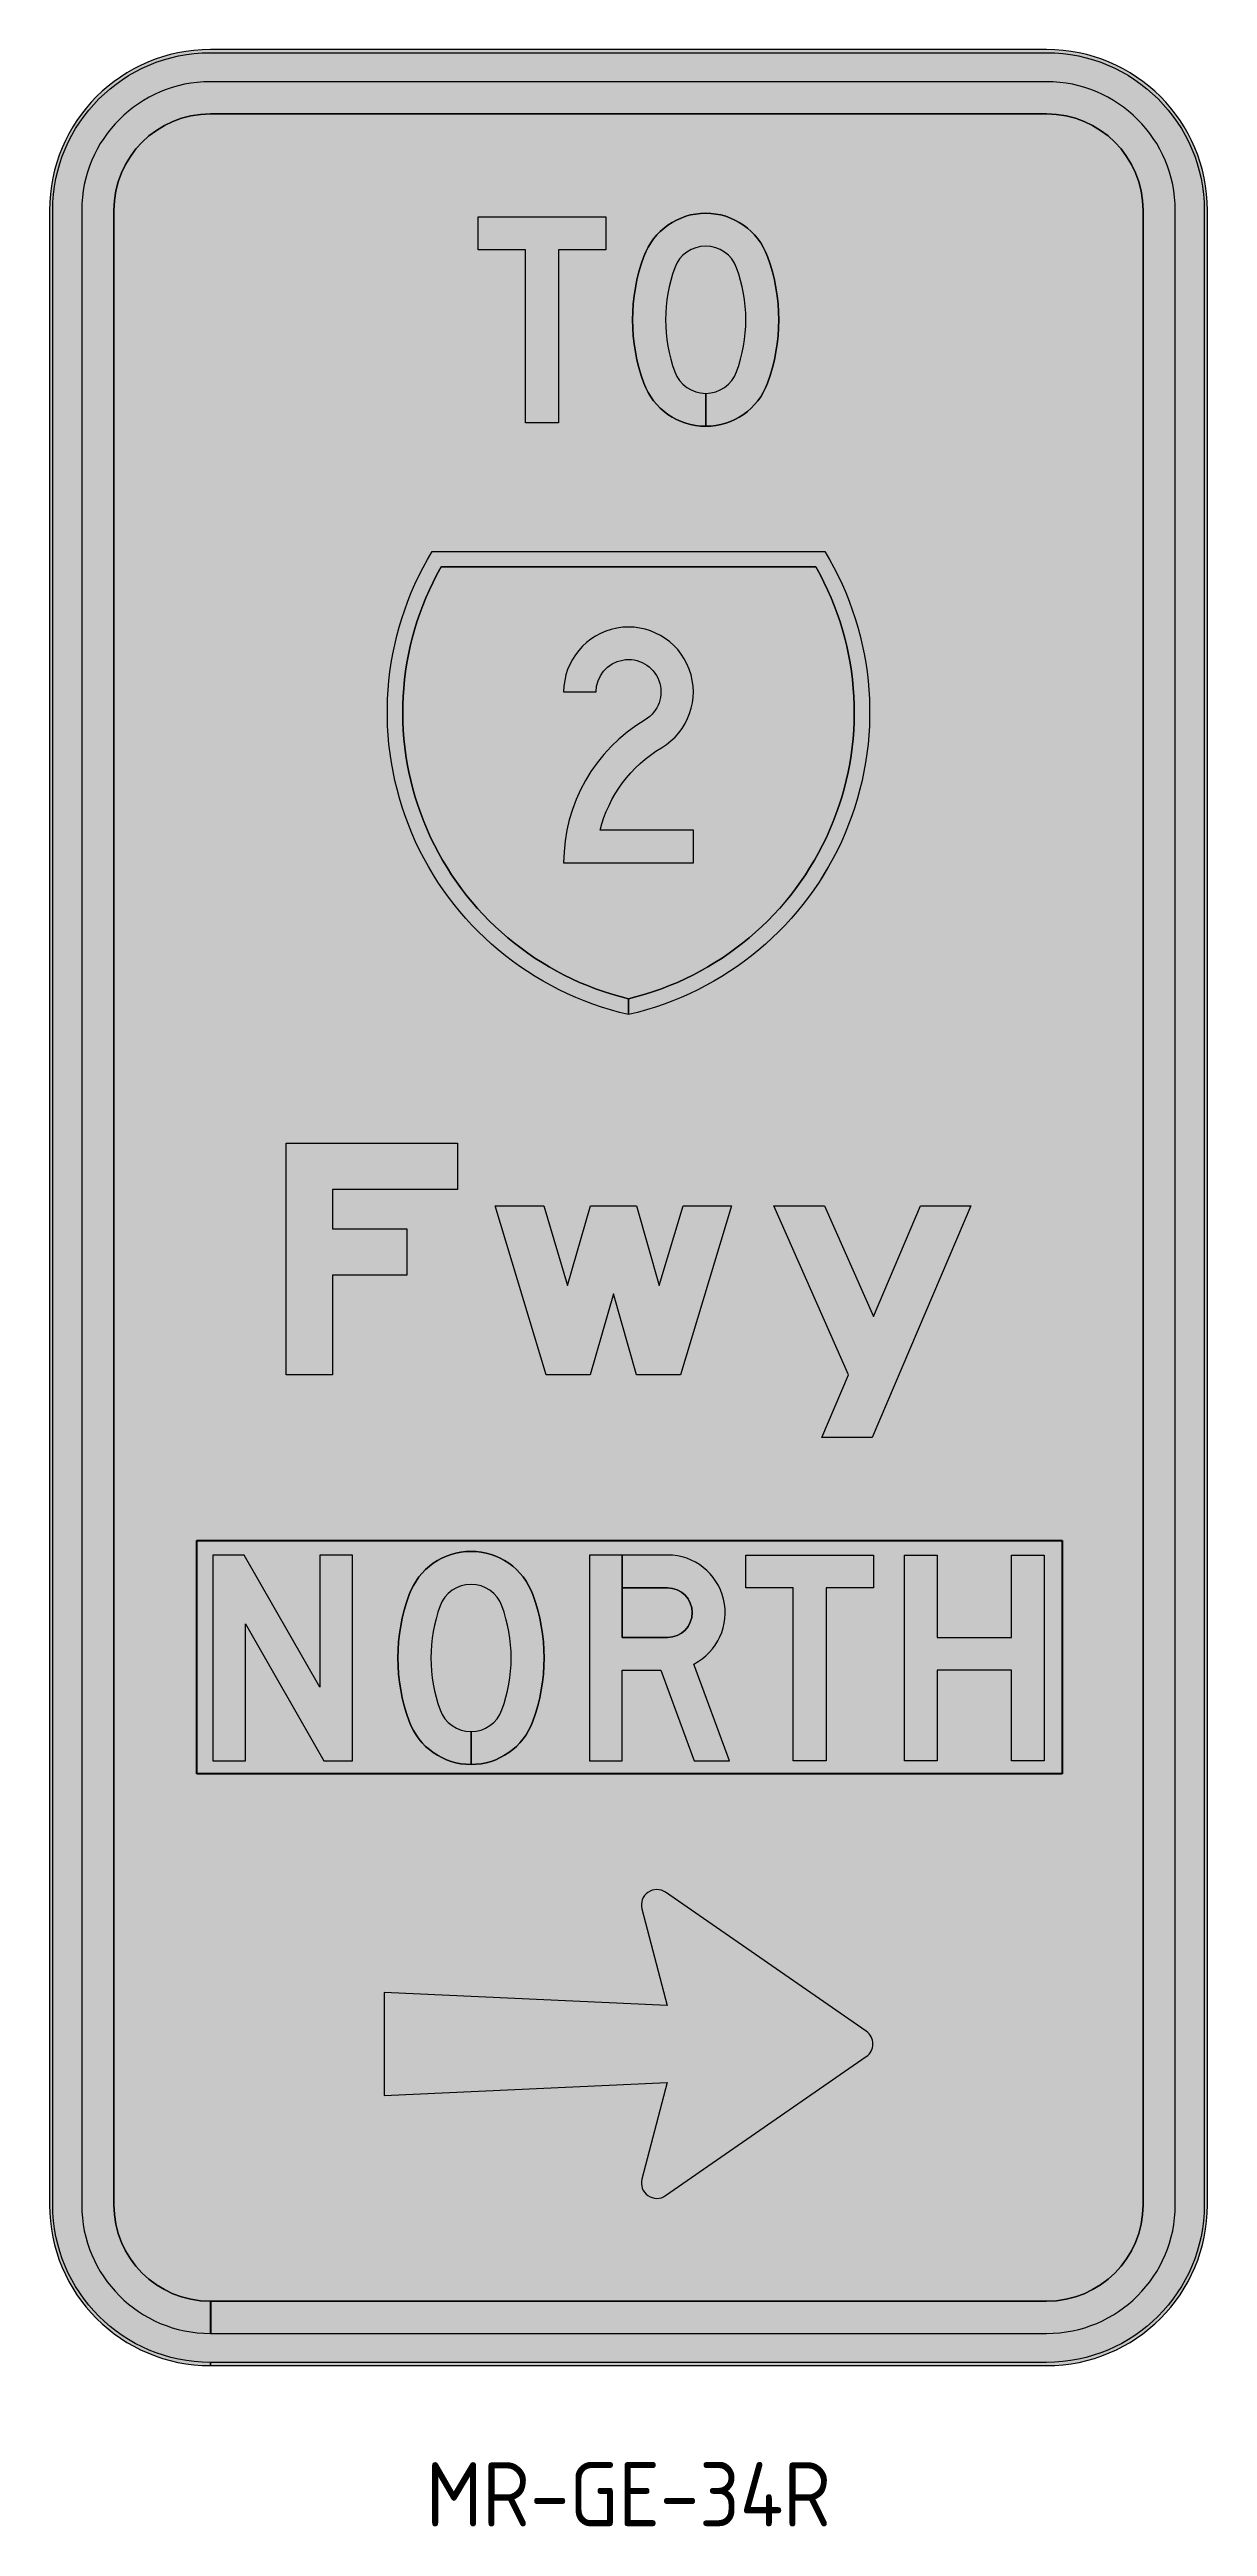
# Model space of a CAD drawing. Header units: millimetres. Extents: x 30918 to 31074, y 8489 to 8585.
# Drawn here: x 31029.3 to 31074.3, y 8488.6 to 8584.8 of the extents above; entities that cross this region are included whole.
import ezdxf
from ezdxf.enums import TextEntityAlignment as Align

# ---------------------------------------------------------------- set-up
doc = ezdxf.new("R2010")
doc.units = ezdxf.units.MM
doc.linetypes.add('CENTERX2', pattern=[101.60000000000001, 63.5, -12.7, 12.7, -12.7])
doc.linetypes.add('DASHED', pattern=[19.049999999999997, 12.7, -6.35])
for name, color, linetype in [('CNSTRN TWO', 30, 'DASHED'), ('T25', 1, 'Continuous'), ('White Colour Layer', 255, 'DASHED')]:
    doc.layers.add(name, color=color, linetype=linetype)
for name, color, linetype, lineweight in [('GSBWFILL', 7, 'Continuous', 0), ('GSCOLORFILL', 7, 'Continuous', 0), ('GSOUTLINE', 7, 'Continuous', 0)]:
    doc.layers.add(name, color=color, linetype=linetype, lineweight=lineweight)
doc.styles.add('ISO', font='isocp2.shx')
doc.styles.add('TSText', font='isocp2.shx')

# ---------------------------------------------------------------- blocks, each defined once
blk = doc.blocks.new('*U159')
at = {"layer": 'GSBWFILL', "linetype": 'Continuous'}
blk.add_hatch(color=256, dxfattribs=at).paths.add_polyline_path([(124, 200), (124, 168), (78, 168), (78, 0), (46, 0), (46, 168), (0, 168), (0, 200)])
at = {"layer": 'GSCOLORFILL', "linetype": 'Continuous'}
blk.add_hatch(color=0, dxfattribs=at).paths.add_polyline_path([(124, 200), (124, 168), (78, 168), (78, 0), (46, 0), (46, 168), (0, 168), (0, 200)])
at = {"layer": 'GSBWFILL'}
blk.add_lwpolyline([(124, 200), (124, 168), (78, 168), (78, 0), (46, 0), (46, 168), (0, 168), (0, 200)], close=True, dxfattribs=at)
at = {"layer": 'GSCOLORFILL', "color": 0}
blk.add_lwpolyline([(124, 200), (124, 168), (78, 168), (78, 0), (46, 0), (46, 168), (0, 168), (0, 200)], close=True, dxfattribs=at)
at = {"layer": 'GSOUTLINE'}
blk.add_lwpolyline([(124, 200), (124, 168), (78, 168), (78, 0), (46, 0), (46, 168), (0, 168), (0, 200)], close=True, dxfattribs=at)
blk = doc.blocks.new('*U160')
at = {"layer": 'GSBWFILL', "linetype": 'Continuous'}
blk.add_hatch(color=256, dxfattribs=at).paths.add_polyline_path([(10.8974677644866, 161.4928538138885, 0.177215189873418), (10.89746776448655, 38.50714618611153, 0.3148253933391206), (71, -3.499999999999993), (71, 28.5, -0.3148253933391204), (40.9487338822433, 49.50357309305578, -0.1772151898734181), (40.94873388224336, 150.4964269069443, -0.6989247311827949), (101.0512661177567, 150.4964269069442, -0.177215189873418), (101.0512661177567, 49.50357309305575, -0.3147395270879065), (71.00999999999999, 28.50000156250005), (71.00999999999999, -3.499999218749977, 0.3147824596861237), (131.1025322355135, 38.5071461861116, 0.1772151898734178), (131.1025322355134, 161.4928538138885, 0.6989247311827947)])
at = {"layer": 'GSCOLORFILL', "linetype": 'Continuous'}
blk.add_hatch(color=0, dxfattribs=at).paths.add_polyline_path([(101.0512661177568, 49.50357309305572, -0.3147395270879071), (71.00999999999999, 28.50000156250002), (71.00999999999999, -3.499999218750006, 0.3147824596861237), (131.1025322355135, 38.50714618611157, 0.1772151898734178), (131.1025322355134, 161.4928538138884, 0.6989247311827952), (10.89746776448658, 161.4928538138884, 0.177215189873418), (10.89746776448658, 38.5071461861115, 0.3148253933391205), (71, -3.500000000000007), (71, 28.49999999999998, -0.3148253933391204), (40.9487338822433, 49.50357309305575, -0.1772151898734182), (40.94873388224337, 150.4964269069443, -0.6989247311827943), (101.0512661177567, 150.4964269069442, -0.177215189873418)])
at = {"layer": 'GSBWFILL'}
blk.add_lwpolyline([(71, -3.499999999999986, -0.3148253933391205), (10.89746776448658, 38.50714618611153, -0.1772151898734181), (10.89746776448658, 161.4928538138885, -0.6989247311827952), (131.1025322355134, 161.4928538138885, -0.1772151898734181), (131.1025322355134, 38.50714618611148, -0.3147824596861233), (71.00999999999999, -3.499999218749981), (71.00999999999999, 28.50000156250004, 0.3147395270879066), (101.0512661177567, 49.50357309305574, 0.1772151898734181), (101.0512661177567, 150.4964269069443, 0.6989247311827952), (40.94873388224335, 150.4964269069442, 0.1772151898734181), (40.94873388224329, 49.50357309305576, 0.3148253933391204), (71, 28.5)], format="xyb", close=True, dxfattribs=at)
at = {"layer": 'GSCOLORFILL', "color": 0}
blk.add_lwpolyline([(71, -3.500000000000014, -0.3148253933391205), (10.89746776448658, 38.50714618611151, -0.1772151898734181), (10.89746776448658, 161.4928538138885, -0.6989247311827952), (131.1025322355134, 161.4928538138885, -0.1772151898734181), (131.1025322355134, 38.50714618611145, -0.3147824596861233), (71.00999999999999, -3.499999218750009), (71.00999999999999, 28.50000156250001, 0.3147395270879066), (101.0512661177567, 49.50357309305571, 0.1772151898734181), (101.0512661177567, 150.4964269069442, 0.6989247311827952), (40.94873388224335, 150.4964269069442, 0.1772151898734181), (40.94873388224329, 49.50357309305573, 0.3148253933391204), (71, 28.49999999999998)], format="xyb", close=True, dxfattribs=at)
at = {"layer": 'GSOUTLINE'}
for points in [[(131.1025322355134, 38.50714618611148, 0.1772151898734181), (131.1025322355134, 161.4928538138885, 0.6989247311827952), (10.89746776448659, 161.4928538138885, 0.1772151898734181), (10.89746776448658, 38.50714618611153, 0.6989247311827952)], [(40.94873388224332, 150.4964269069442, 0.1772151898734181), (40.9487338822433, 49.50357309305576, 0.6989247311827952), (101.0512661177567, 49.50357309305574, 0.1772151898734181), (101.0512661177567, 150.4964269069443, 0.6989247311827952)]]:
    blk.add_lwpolyline(points, format="xyb", close=True, dxfattribs=at)
blk = doc.blocks.new('*U158')
at = {"layer": 'GSCOLORFILL', "color": 7, "xscale": 0.8, "yscale": 0.8, "zscale": 0.8}
for name, p in [('*U159', (0, 0)), ('*U160', (120, 0))]:
    blk.add_blockref(name, p, dxfattribs=at)
blk = doc.blocks.new('*U157')
at = {"layer": 'GSCOLORFILL'}
blk.add_blockref('*U158', (-116.8, 0), dxfattribs=at)
blk = doc.blocks.new('*U168')
at = {"layer": 'GSBWFILL', "linetype": 'Continuous'}
blk.add_hatch(color=256, dxfattribs=at).paths.add_polyline_path([(7.105427357601002e-15, 147.5), (28, 147.5, -1.720287708574407), (70.28571428606928, 123.4185057079758, 0.2647852299283486), (0, 0), (112, 2.842170943040401e-14), (112, 28), (31.44511408668848, 28, -0.2002433019730203), (84.57142857142856, 99.33701141553036, 1.720287708589)])
at = {"layer": 'GSCOLORFILL', "linetype": 'Continuous'}
blk.add_hatch(color=0, dxfattribs=at).paths.add_polyline_path([(70.28571428606934, 123.4185057079758, 0.2647852299283487), (0, 0), (112, -2.842170943040401e-14), (112, 28), (31.44511408668848, 28, -0.2002433019730203), (84.57142857142856, 99.33701141553036, 1.720287708589), (0, 147.5), (28, 147.5, -1.720287708574403)])
at = {"layer": 'GSBWFILL'}
blk.add_lwpolyline([(112, 28), (31.44511408668848, 28, -0.2002433019730203), (84.57142857142856, 99.33701141553036, 1.720287708589), (0, 147.5), (28, 147.5, -1.720287708588999), (70.28571428571428, 123.4185057077652, 0.2647852299275791), (0, 0), (112, 0)], format="xyb", close=True, dxfattribs=at)
at = {"layer": 'GSCOLORFILL', "color": 0}
blk.add_lwpolyline([(112, 28), (31.44511408668848, 28, -0.2002433019730203), (84.57142857142856, 99.33701141553036, 1.720287708589), (0, 147.5), (28, 147.5, -1.720287708588999), (70.28571428571428, 123.4185057077652, 0.2647852299275791), (0, 0), (112, 0)], format="xyb", close=True, dxfattribs=at)
at = {"layer": 'GSOUTLINE'}
blk.add_lwpolyline([(112, 28), (31.44511408668845, 28, -0.2002433019730203), (84.57142857142854, 99.33701141553036, 1.720287708589), (7.105427357601002e-15, 147.5), (28.00000000000001, 147.5, -1.720287708588999), (70.28571428571428, 123.4185057077652, 0.2647852299275791), (0, 0), (112, 0)], format="xyb", close=True, dxfattribs=at)
blk = doc.blocks.new('*U167')
at = {"layer": 'GSCOLORFILL', "color": 7, "xscale": 0.9, "yscale": 0.9, "zscale": 0.9}
blk.add_blockref('*U168', (0, 0), dxfattribs=at)
blk = doc.blocks.new('*U166')
at = {"layer": 'GSCOLORFILL'}
blk.add_blockref('*U167', (-50.40000000000146, 0), dxfattribs=at)
blk = doc.blocks.new('*U163')
at = {"layer": 'GSBWFILL'}
h = blk.add_hatch(color=7, dxfattribs=at)
h.dxf.hatch_style = 1
edge = h.paths.add_edge_path()
edge.add_arc((53.53555633247561, 234.9786037242284), 228.9999999999991, 150.4262659037103, 256.4802975185573)
edge.add_line((0, 12.32428823007066), (-4.865796654485166e-11, 1.108446667785756e-11))
edge.add_arc((53.53555633245995, 234.9786037241987), 241.0000000000001, 148.7508228461417, 257.1652881315012, ccw=False)
edge.add_line((-152.5000000000487, 360.000000000011), (152.4999999999513, 360.000000000011))
edge.add_arc((-53.53555633255738, 234.9786037241987), 241.0000000000001, -77.16284977939631, 31.249177153858284, ccw=False)
edge.add_line((0.009999999951105565, 0.002278540059734269), (0.009999999999990905, 12.32669289244305))
edge.add_arc((-53.53555633255434, 234.9786037242047), 228.9999999999945, 283.5222758018489, 389.5737340962971)
edge.add_line((145.6306154533809, 348.000000000011), (-145.6306154534782, 348.0000000000111))
at = {"layer": 'GSCOLORFILL', "true_color": 0x003f87}
h = blk.add_hatch(color=156, dxfattribs=at)
h.dxf.hatch_style = 1
edge = h.paths.add_edge_path()
edge.add_line((-152.5000000000487, 360.000000000011), (152.4999999999513, 360.000000000011))
edge.add_arc((-53.53555633255723, 234.9786037241987), 241.0000000000001, -77.16528813150109, 31.249177153858284, ccw=False)
edge.add_arc((53.53555633245992, 234.9786037241987), 241, 148.7508228461417, 257.1652881315012, ccw=False)
at = {"layer": 'GSCOLORFILL', "true_color": 0xf5f5f5}
h = blk.add_hatch(color=7, dxfattribs=at)
h.dxf.hatch_style = 1
edge = h.paths.add_edge_path()
edge.add_arc((53.53555633247561, 234.9786037242284), 228.9999999999991, 150.4262659037103, 256.4802975185573)
edge.add_line((0, 12.32428823007066), (-4.865796654485166e-11, 1.108446667785756e-11))
edge.add_arc((53.53555633245995, 234.9786037241987), 241.0000000000001, 148.7508228461417, 257.1652881315012, ccw=False)
edge.add_line((-152.5000000000487, 360.000000000011), (152.4999999999513, 360.000000000011))
edge.add_arc((-53.53555633255738, 234.9786037241987), 241.0000000000001, -77.16284977939631, 31.249177153858284, ccw=False)
edge.add_line((0.009999999951105565, 0.002278540059734269), (0.01000000000021828, 12.32669289244305))
edge.add_arc((-53.53555633255422, 234.9786037242046), 228.9999999999945, 283.522275801849, 389.5737340962971)
edge.add_line((145.6306154533809, 348.000000000011), (-145.6306154534782, 348.0000000000111))
at = {"layer": 'GSBWFILL', "color": 7}
blk.add_lwpolyline([(-145.6306154534782, 348.0000000000111, 0.4988760054850562), (0, 12.32428823007066), (-4.865796654485166e-11, 1.108446667785756e-11, -0.5118055007378638), (-152.5000000000487, 360.000000000011), (152.4999999999513, 360.000000000011, -0.5117920745780214), (0.009999999951105565, 0.002278540059734269), (0.009999999999990905, 12.32669289244305, 0.498861982884364), (145.6306154533809, 348.000000000011)], format="xyb", close=True, dxfattribs=at)
at = {"layer": 'GSCOLORFILL', "color": 156, "true_color": 0x003f87}
blk.add_lwpolyline([(-152.5000000000487, 360.000000000011), (152.4999999999513, 360.000000000011, -0.5118055007378639), (-4.865796654485166e-11, 1.105604496842716e-11, -0.5118055007378639)], format="xyb", close=True, dxfattribs=at)
at = {"layer": 'GSCOLORFILL', "color": 7, "true_color": 0xf5f5f5}
blk.add_lwpolyline([(-145.6306154534782, 348.0000000000111, 0.4988760054850562), (0, 12.32428823007066), (-4.865796654485166e-11, 1.108446667785756e-11, -0.5118055007378638), (-152.5000000000487, 360.000000000011), (152.4999999999513, 360.000000000011, -0.5117920745780214), (0.009999999951105565, 0.002278540059734269), (0.01000000000021828, 12.32669289244305, 0.498861982884364), (145.6306154533809, 348.000000000011)], format="xyb", close=True, dxfattribs=at)
at = {"layer": 'GSOUTLINE', "color": 7}
for points in [[(-152.5000000000486, 360.000000000011), (152.4999999999513, 360.000000000011, -0.5118055007378639), (-4.854427970713004e-11, 1.105604496842716e-11, -0.5118055007378639)], [(-145.6306154534782, 348.000000000011), (145.6306154533809, 348.000000000011, -0.4988760054850561), (-4.854427970713004e-11, 12.32428823004796, -0.498876005485056)]]:
    blk.add_lwpolyline(points, format="xyb", close=True, dxfattribs=at)
blk.add_blockref('*U166', (0, 118))
blk = doc.blocks.new('*U306')
at = {"layer": 'GSBWFILL', "transparency": 33554687}
blk.add_hatch(color=256, dxfattribs=at).paths.add_polyline_path([(-324.75, -875), (325, -875, 0.414213562373095), (425, -775), (425, 775, 0.414213562373095), (325, 875), (-325, 875, 0.414213562373095), (-425, 775), (-425, -775, 0.414213562373095), (-325, -875), (-325, -850, -0.414213562373095), (-400, -775), (-400, 775, -0.414213562373095), (-325, 850), (325, 850, -0.414213562373095), (400, 775), (400, -775, -0.414213562373095), (325, -850), (-324.75, -850)])
at = {"layer": 'GSCOLORFILL', "transparency": 33554687}
for color, points in [(126, [(-325, -900), (325, -900, 0.414213562373095), (450, -775), (450, 775, 0.414213562373095), (325, 900), (-325, 900, 0.414213562373095), (-450, 775), (-450, -775, 0.414213562373095)]), (126, [(-324.9749999999985, -900), (325, -900, 0.414213562373095), (450, -775), (450, 775, 0.414213562373095), (325, 900), (-325, 900, 0.414213562373095), (-450, 775), (-450, -775, 0.414213562373095), (-325, -900), (-325, -897.5, -0.414213562373095), (-447.5, -775), (-447.5, 775, -0.414213562373095), (-325, 897.5), (325, 897.5, -0.414213562373095), (447.5, 775), (447.5, -775, -0.414213562373095), (325, -897.5), (-324.9749999999985, -897.5)]), (7, [(-324.75, -875), (325, -875, 0.414213562373095), (425, -775), (425, 775, 0.414213562373095), (325, 875), (-325, 875, 0.414213562373095), (-425, 775), (-425, -775, 0.414213562373095), (-325, -875), (-325, -850, -0.414213562373095), (-400, -775), (-400, 775, -0.414213562373095), (-325, 850), (325, 850, -0.414213562373095), (400, 775), (400, -775, -0.414213562373095), (325, -850), (-324.75, -850)])]:
    blk.add_hatch(color=color, dxfattribs=at).paths.add_polyline_path(points)
at = {"layer": 'GSBWFILL', "linetype": 'Continuous', "transparency": 33554687}
for points in [[(-325, -900), (325, -900, 0.414213562373095), (450, -775), (450, 775, 0.414213562373095), (325, 900), (-325, 900, 0.414213562373095), (-450, 775), (-450, -775, 0.414213562373095), (-325, -900)], [(-324.75, -875), (325, -875, 0.414213562373095), (425, -775), (425, 775, 0.414213562373095), (325, 875), (-325, 875, 0.414213562373095), (-425, 775), (-425, -775, 0.414213562373095), (-325, -875), (-325, -850, -0.414213562373095), (-400, -775), (-400, 775, -0.414213562373095), (-325, 850), (325, 850, -0.414213562373095), (400, 775), (400, -775, -0.414213562373095), (325, -850), (-324.75, -850), (-324.75, -875)]]:
    blk.add_lwpolyline(points, format="xyb", close=True, dxfattribs=at).dxf.unprotected_set("ltscale", 0)
at = {"layer": 'GSCOLORFILL', "color": 126, "linetype": 'Continuous', "transparency": 33554687}
for points in [[(-325, -900), (325, -900, 0.414213562373095), (450, -775), (450, 775, 0.414213562373095), (325, 900), (-325, 900, 0.414213562373095), (-450, 775), (-450, -775, 0.414213562373095), (-325, -900)], [(-324.9749999999985, -900), (325, -900, 0.414213562373095), (450, -775), (450, 775, 0.414213562373095), (325, 900), (-325, 900, 0.414213562373095), (-450, 775), (-450, -775, 0.414213562373095), (-325, -900), (-325, -897.5, -0.414213562373095), (-447.5, -775), (-447.5, 775, -0.414213562373095), (-325, 897.5), (325, 897.5, -0.414213562373095), (447.5, 775), (447.5, -775, -0.414213562373095), (325, -897.5), (-324.9749999999985, -897.5), (-324.9749999999985, -900)]]:
    blk.add_lwpolyline(points, format="xyb", close=True, dxfattribs=at).dxf.unprotected_set("ltscale", 0)
at = {"layer": 'GSCOLORFILL', "color": 7, "linetype": 'Continuous', "transparency": 33554687}
blk.add_lwpolyline([(-324.75, -875), (325, -875, 0.414213562373095), (425, -775), (425, 775, 0.414213562373095), (325, 875), (-325, 875, 0.414213562373095), (-425, 775), (-425, -775, 0.414213562373095), (-325, -875), (-325, -850, -0.414213562373095), (-400, -775), (-400, 775, -0.414213562373095), (-325, 850), (325, 850, -0.414213562373095), (400, 775), (400, -775, -0.414213562373095), (325, -850), (-324.75, -850), (-324.75, -875)], format="xyb", close=True, dxfattribs=at).dxf.unprotected_set("ltscale", 0)
at = {"layer": 'GSOUTLINE', "linetype": 'Continuous', "transparency": 33554687}
for points in [[(-325, -900), (325, -900, 0.414213562373095), (450, -775), (450, 775, 0.414213562373095), (325, 900), (-325, 900, 0.414213562373095), (-450, 775), (-450, -775, 0.414213562373095), (-325, -900)], [(-325, -875), (325, -875, 0.414213562373095), (425, -775), (425, 775, 0.414213562373095), (325, 875), (-325, 875, 0.414213562373095), (-425, 775), (-425, -775, 0.414213562373095), (-325, -875)], [(-325, -850), (325, -850, 0.414213562373095), (400, -775), (400, 775, 0.414213562373095), (325, 850), (-325, 850, 0.414213562373095), (-400, 775), (-400, -775, 0.414213562373095), (-325, -850)]]:
    blk.add_lwpolyline(points, format="xyb", close=True, dxfattribs=at).dxf.unprotected_set("ltscale", 0)
at = {"layer": 'GSBWFILL', "color": 250, "transparency": 33554687, "style": 'TSText'}
for s in ['levels:GSCOLORFILL|GSBWFILL|GSOUTLINE', 'chevronShoulderRadius:300.000', 'panelStyle:MR-FWYSOUTH.ssm', 'constructPanels:900|600|450', 'panelBorderRadius:300.000', 'chevronTipRadius:300.000', 'constructPanelMode:0', 'panelRoundCorners:0', 'panelStation:none', 'heightRounding:10', 'panelHeightLock:1', 'widthRounding:10', 'panelWidthLock:1', 'legendMaterial:0', 'panelName:name', 'panelMounting:0', 'panelStandard:1', 'panelMaterial:0', 'panelQuantity:1', 'marginAlign:9', 'panelShape:0', 'panelSizes:', 'version:2']:
    blk.add_text(s, height=0.001, dxfattribs=at).set_placement((0, 899.9979999999996), align=Align.CENTER)
blk = doc.blocks.new('*U189')
at = {"layer": 'GSBWFILL', "linetype": 'Continuous'}
blk.add_hatch(color=256, dxfattribs=at).paths.add_polyline_path([(39.99999999999999, 160), (148, 160), (148, 200), (0, 200), (0, 0), (40, 1.4210854715202e-14), (40, 86), (104, 86), (104, 126), (40, 126)])
at = {"layer": 'GSCOLORFILL', "linetype": 'Continuous'}
blk.add_hatch(color=0, dxfattribs=at).paths.add_polyline_path([(0, 200), (0, 0), (40, 1.4210854715202e-14), (40, 86), (104, 86), (104, 126), (40, 126), (40.00000000000001, 160), (148, 160), (148, 200)])
at = {"layer": 'GSBWFILL'}
blk.add_lwpolyline([(0, 200), (148, 200), (148, 160), (40, 160), (40, 126), (104, 126), (104, 85.99999999999999), (40, 86), (40, 1.4210854715202e-14), (0, 0)], close=True, dxfattribs=at)
at = {"layer": 'GSCOLORFILL', "color": 0}
blk.add_lwpolyline([(0, 200), (148, 200), (148, 160), (40, 160), (40, 126), (104, 126), (104, 85.99999999999999), (40, 86), (40, 1.4210854715202e-14), (0, 0)], close=True, dxfattribs=at)
at = {"layer": 'GSOUTLINE'}
blk.add_lwpolyline([(0, 200), (148, 200), (148, 160), (40, 160), (40, 126), (104, 126), (104, 85.99999999999999), (39.99999999999999, 86), (40, 1.4210854715202e-14), (0, 0)], close=True, dxfattribs=at)
blk = doc.blocks.new('*U190')
at = {"layer": 'GSBWFILL', "linetype": 'Continuous'}
blk.add_hatch(color=256, dxfattribs=at).paths.add_polyline_path([(204, 146), (160, 0), (122, 0), (102, 70), (82, 0), (44, 0), (0, 146), (41.77700409235484, 146), (62.48315298305647, 77.29323322630815), (82.11365777553988, 146), (121.8863422244601, 146), (141.5168470169435, 77.29323322630815), (162.2229959076452, 146)])
at = {"layer": 'GSCOLORFILL', "linetype": 'Continuous'}
blk.add_hatch(color=0, dxfattribs=at).paths.add_polyline_path([(204, 146), (160, 0), (122, 0), (102, 70), (82, 0), (44, 0), (0, 146), (41.77700409235484, 146), (62.48315298305647, 77.29323322630815), (82.11365777553988, 146), (121.8863422244601, 146), (141.5168470169435, 77.29323322630815), (162.2229959076452, 146)])
at = {"layer": 'GSBWFILL'}
blk.add_lwpolyline([(204, 146), (160, 0), (122, 0), (102, 70), (82, 0), (44, 0), (0, 146), (41.77700409235484, 146), (62.48315298305647, 77.29323322630815), (82.11365777553988, 146), (121.8863422244601, 146), (141.5168470169435, 77.29323322630815), (162.2229959076452, 146)], close=True, dxfattribs=at)
at = {"layer": 'GSCOLORFILL', "color": 0}
blk.add_lwpolyline([(204, 146), (160, 0), (122, 0), (102, 70), (82, 0), (44, 0), (0, 146), (41.77700409235484, 146), (62.48315298305647, 77.29323322630815), (82.11365777553988, 146), (121.8863422244601, 146), (141.5168470169435, 77.29323322630815), (162.2229959076452, 146)], close=True, dxfattribs=at)
at = {"layer": 'GSOUTLINE'}
blk.add_lwpolyline([(204, 146), (160, 0), (122, 0), (102, 70), (82, 0), (44, 0), (2.842170943040401e-14, 146), (41.77700409235486, 146), (62.48315298305649, 77.29323322630815), (82.11365777553989, 146), (121.8863422244601, 146), (141.5168470169435, 77.29323322630815), (162.2229959076452, 146)], close=True, dxfattribs=at)
blk = doc.blocks.new('*U191')
at = {"layer": 'GSBWFILL', "linetype": 'Continuous'}
blk.add_hatch(color=256, dxfattribs=at).paths.add_polyline_path([(43.7281398157086, 146), (85.93029492603529, 50.45393541232179), (126.5373723757986, 146), (170, 146), (85, -54.00000000000003), (41.53737237579853, -54.00000000000003), (64.48737237579854, 9.200074226387237e-15), (0, 146)])
at = {"layer": 'GSCOLORFILL', "linetype": 'Continuous'}
blk.add_hatch(color=0, dxfattribs=at).paths.add_polyline_path([(43.7281398157086, 146), (85.93029492603529, 50.45393541232179), (126.5373723757986, 146), (170, 146), (85, -54.00000000000003), (41.53737237579853, -54.00000000000003), (64.48737237579854, 9.200074226387237e-15), (0, 146)])
at = {"layer": 'GSBWFILL'}
blk.add_lwpolyline([(43.7281398157086, 146), (85.93029492603529, 50.45393541232179), (126.5373723757986, 146), (170, 146), (85, -54.00000000000003), (41.53737237579853, -54.00000000000003), (64.48737237579854, 9.200074226387237e-15), (0, 146)], close=True, dxfattribs=at)
at = {"layer": 'GSCOLORFILL', "color": 0}
blk.add_lwpolyline([(43.7281398157086, 146), (85.93029492603529, 50.45393541232179), (126.5373723757986, 146), (170, 146), (85, -54.00000000000003), (41.53737237579853, -54.00000000000003), (64.48737237579854, 9.200074226387237e-15), (0, 146)], close=True, dxfattribs=at)
at = {"layer": 'GSOUTLINE'}
blk.add_lwpolyline([(43.7281398157086, 146), (85.9302949260353, 50.45393541232179), (126.5373723757985, 146), (170, 146), (85, -54.00000000000003), (41.53737237579853, -54.00000000000003), (64.48737237579854, 9.200074226387237e-15), (1.358696353258338e-14, 146)], close=True, dxfattribs=at)
blk = doc.blocks.new('*U188')
at = {"layer": 'CNSTRN TWO', "color": 7, "xscale": 0.9, "yscale": 0.9, "zscale": 0.9}
for name, p in [('*U189', (0, 0)), ('*U190', (162.4705882352942, 0)), ('*U191', (379.0000000000001, 0))]:
    blk.add_blockref(name, p, dxfattribs=at)
blk = doc.blocks.new('*U187')
at = {"layer": 'CNSTRN TWO'}
blk.add_blockref('*U188', (-266, 0), dxfattribs=at)
blk = doc.blocks.new('*U197')
at = {"layer": 'GSBWFILL', "linetype": 'Continuous'}
blk.add_hatch(color=256, dxfattribs=at).paths.add_polyline_path([(31.99999999999998, 133), (108, 0), (136, 0), (136, 200), (104, 200), (104, 71.49806198638842), (30.57032113507903, 200), (0, 200), (0, 0), (32, 0)])
at = {"layer": 'GSCOLORFILL', "linetype": 'Continuous'}
blk.add_hatch(color=0, dxfattribs=at).paths.add_polyline_path([(104, 71.49806198638845), (30.57032113507903, 200), (0, 200), (0, 0), (32, 0), (32, 133), (108, 0), (136, 0), (136, 200), (104, 200)])
at = {"layer": 'GSBWFILL'}
blk.add_lwpolyline([(136, 0), (136, 200), (104, 200), (104, 71.49806198638845), (30.57032113507904, 200), (0, 200), (0, 0), (32, 0), (32, 133), (108, 0)], close=True, dxfattribs=at)
at = {"layer": 'GSCOLORFILL', "color": 0}
blk.add_lwpolyline([(136, 0), (136, 200), (104, 200), (104, 71.49806198638845), (30.57032113507904, 200), (0, 200), (0, 0), (32, 0), (32, 133), (108, 0)], close=True, dxfattribs=at)
at = {"layer": 'GSOUTLINE'}
blk.add_lwpolyline([(136, 0), (136, 200), (104, 200), (104, 71.49806198638845), (30.57032113507906, 200), (0, 200), (0, 0), (32, 0), (32, 133), (108, 0)], close=True, dxfattribs=at)
blk = doc.blocks.new('*U198')
at = {"layer": 'GSBWFILL', "linetype": 'Continuous'}
blk.add_hatch(color=256, dxfattribs=at).paths.add_polyline_path([(10.8974677644866, 161.4928538138885, 0.177215189873418), (10.89746776448655, 38.50714618611153, 0.3148253933391206), (71, -3.499999999999993), (71, 28.5, -0.3148253933391204), (40.9487338822433, 49.50357309305578, -0.1772151898734181), (40.94873388224336, 150.4964269069443, -0.6989247311827949), (101.0512661177567, 150.4964269069442, -0.177215189873418), (101.0512661177567, 49.50357309305575, -0.3147395270879065), (71.00999999999999, 28.50000156250005), (71.00999999999999, -3.499999218749977, 0.3147824596861237), (131.1025322355135, 38.5071461861116, 0.1772151898734178), (131.1025322355134, 161.4928538138885, 0.6989247311827947)])
at = {"layer": 'GSCOLORFILL', "linetype": 'Continuous'}
blk.add_hatch(color=0, dxfattribs=at).paths.add_polyline_path([(101.0512661177568, 49.50357309305572, -0.3147395270879071), (71.00999999999999, 28.50000156250002), (71.00999999999999, -3.499999218750006, 0.3147824596861237), (131.1025322355135, 38.50714618611157, 0.1772151898734178), (131.1025322355134, 161.4928538138884, 0.6989247311827952), (10.89746776448658, 161.4928538138884, 0.177215189873418), (10.89746776448658, 38.5071461861115, 0.3148253933391205), (71, -3.500000000000007), (71, 28.49999999999998, -0.3148253933391204), (40.9487338822433, 49.50357309305575, -0.1772151898734182), (40.94873388224337, 150.4964269069443, -0.6989247311827943), (101.0512661177567, 150.4964269069442, -0.177215189873418)])
at = {"layer": 'GSBWFILL'}
blk.add_lwpolyline([(71, -3.499999999999986, -0.3148253933391205), (10.89746776448658, 38.50714618611153, -0.1772151898734181), (10.89746776448658, 161.4928538138885, -0.6989247311827952), (131.1025322355134, 161.4928538138885, -0.1772151898734181), (131.1025322355134, 38.50714618611148, -0.3147824596861233), (71.00999999999999, -3.499999218749981), (71.00999999999999, 28.50000156250004, 0.3147395270879066), (101.0512661177567, 49.50357309305574, 0.1772151898734181), (101.0512661177567, 150.4964269069443, 0.6989247311827952), (40.94873388224335, 150.4964269069442, 0.1772151898734181), (40.94873388224329, 49.50357309305576, 0.3148253933391204), (71, 28.5)], format="xyb", close=True, dxfattribs=at)
at = {"layer": 'GSCOLORFILL', "color": 0}
blk.add_lwpolyline([(71, -3.500000000000014, -0.3148253933391205), (10.89746776448658, 38.50714618611151, -0.1772151898734181), (10.89746776448658, 161.4928538138885, -0.6989247311827952), (131.1025322355134, 161.4928538138885, -0.1772151898734181), (131.1025322355134, 38.50714618611145, -0.3147824596861233), (71.00999999999999, -3.499999218750009), (71.00999999999999, 28.50000156250001, 0.3147395270879066), (101.0512661177567, 49.50357309305571, 0.1772151898734181), (101.0512661177567, 150.4964269069442, 0.6989247311827952), (40.94873388224335, 150.4964269069442, 0.1772151898734181), (40.94873388224329, 49.50357309305573, 0.3148253933391204), (71, 28.49999999999998)], format="xyb", close=True, dxfattribs=at)
at = {"layer": 'GSOUTLINE'}
for points in [[(131.1025322355134, 38.50714618611148, 0.1772151898734181), (131.1025322355134, 161.4928538138885, 0.6989247311827952), (10.89746776448659, 161.4928538138885, 0.1772151898734181), (10.89746776448658, 38.50714618611153, 0.6989247311827952)], [(40.94873388224332, 150.4964269069442, 0.1772151898734181), (40.9487338822433, 49.50357309305576, 0.6989247311827952), (101.0512661177567, 49.50357309305574, 0.1772151898734181), (101.0512661177567, 150.4964269069443, 0.6989247311827952)]]:
    blk.add_lwpolyline(points, format="xyb", close=True, dxfattribs=at)
blk = doc.blocks.new('*U199')
at = {"layer": 'GSBWFILL'}
h = blk.add_hatch(color=256, dxfattribs=at)
edge = h.paths.add_edge_path()
edge.add_line((32.005, 200.0000000000001), (32.005, 168))
edge.add_line((32.005, 168), (75.95926078043158, 168))
edge.add_arc((75.95926078043156, 144), 24, -90, 90, ccw=False)
edge.add_line((75.95926078043158, 120), (32, 120))
edge.add_line((32, 120), (32, 200.0000000000001))
edge.add_line((32, 200.0000000000001), (0, 200.0000000000001))
edge.add_line((0, 200.0000000000001), (0, 0))
edge.add_line((0, 0), (32, 0))
edge.add_line((32, 0), (32, 87.99999999999999))
edge.add_line((32, 87.99999999999999), (69.56177767763825, 87.99999999999989))
edge.add_line((69.56177767763825, 87.99999999999989), (101.9068749928872, -1.13686837721616e-13))
edge.add_line((101.9068749928872, -1.13686837721616e-13), (136.0000005012898, 0))
edge.add_line((136.0000005012898, 0), (101.4069289715749, 94.11597266024452))
edge.add_arc((75.95926078043153, 144), 56.00000000000001, 297.0277924266878, 449.9999999999999)
edge.add_line((75.95926078043158, 200), (32.005, 200.0000000000001))
at = {"layer": 'GSCOLORFILL'}
h = blk.add_hatch(color=0, dxfattribs=at)
edge = h.paths.add_edge_path()
edge.add_line((32.005, 200.0000000000001), (32.005, 168))
edge.add_line((32.005, 168), (75.95926078043158, 168))
edge.add_arc((75.95926078043156, 144), 24, -90, 90, ccw=False)
edge.add_line((75.95926078043158, 120), (32, 120))
edge.add_line((32, 120), (32, 200.0000000000001))
edge.add_line((32, 200.0000000000001), (0, 200.0000000000001))
edge.add_line((0, 200.0000000000001), (0, 0))
edge.add_line((0, 0), (32, 0))
edge.add_line((32, 0), (32, 87.99999999999999))
edge.add_line((32, 87.99999999999999), (69.56177767763825, 87.99999999999989))
edge.add_line((69.56177767763825, 87.99999999999989), (101.9068749928872, -1.13686837721616e-13))
edge.add_line((101.9068749928872, -1.13686837721616e-13), (136.0000005012898, 0))
edge.add_line((136.0000005012898, 0), (101.4069289715749, 94.11597266024452))
edge.add_arc((75.95926078043153, 144), 56.00000000000001, 297.0277924266878, 449.9999999999999)
edge.add_line((75.95926078043158, 200), (32.005, 200.0000000000001))
at = {"layer": 'GSBWFILL'}
blk.add_lwpolyline([(32.005, 200.0000000000001), (32.005, 168), (75.95926078043158, 168, -0.9999999999999997), (75.95926078043158, 120), (32, 120), (32, 200.0000000000001), (0, 200.0000000000001), (0, 0), (32, 0), (32, 87.99999999999999), (69.56177767763825, 87.99999999999989), (101.9068749928872, -1.13686837721616e-13), (136.0000005012898, 0), (101.4069289715749, 94.11597266024452, 0.7881398215037695), (75.95926078043158, 200)], format="xyb", close=True, dxfattribs=at)
at = {"layer": 'GSCOLORFILL', "color": 0}
blk.add_lwpolyline([(32.005, 200.0000000000001), (32.005, 168), (75.95926078043158, 168, -0.9999999999999997), (75.95926078043158, 120), (32, 120), (32, 200.0000000000001), (0, 200.0000000000001), (0, 0), (32, 0), (32, 87.99999999999999), (69.56177767763825, 87.99999999999989), (101.9068749928872, -1.13686837721616e-13), (136.0000005012898, 0), (101.4069289715749, 94.11597266024452, 0.7881398215037695), (75.95926078043158, 200)], format="xyb", close=True, dxfattribs=at)
at = {"layer": 'GSOUTLINE'}
for points in [[(75.95926078043153, 200), (0, 200.0000000000001), (0, 0), (32, 0), (32.00000000000001, 87.99999999999999), (69.56177767763825, 87.99999999999989), (101.9068749928872, -1.13686837721616e-13), (136.0000005012898, 0), (101.4069289715749, 94.11597266024451, 0.7881398215037693)], [(75.95926078043156, 168), (32.00000000000003, 168), (32.00000000000001, 120), (75.95926078043156, 120, 0.9999999999999994)]]:
    blk.add_lwpolyline(points, format="xyb", close=True, dxfattribs=at)
blk = doc.blocks.new('*U200')
at = {"layer": 'GSBWFILL', "linetype": 'Continuous'}
blk.add_hatch(color=256, dxfattribs=at).paths.add_polyline_path([(124, 200), (124, 168), (78, 168), (78, 0), (46, 0), (46, 168), (0, 168), (0, 200)])
at = {"layer": 'GSCOLORFILL', "linetype": 'Continuous'}
blk.add_hatch(color=0, dxfattribs=at).paths.add_polyline_path([(124, 200), (124, 168), (78, 168), (78, 0), (46, 0), (46, 168), (0, 168), (0, 200)])
at = {"layer": 'GSBWFILL'}
blk.add_lwpolyline([(124, 200), (124, 168), (78, 168), (78, 0), (46, 0), (46, 168), (0, 168), (0, 200)], close=True, dxfattribs=at)
at = {"layer": 'GSCOLORFILL', "color": 0}
blk.add_lwpolyline([(124, 200), (124, 168), (78, 168), (78, 0), (46, 0), (46, 168), (0, 168), (0, 200)], close=True, dxfattribs=at)
at = {"layer": 'GSOUTLINE'}
blk.add_lwpolyline([(124, 200), (124, 168), (78, 168), (78, 0), (46, 0), (46, 168), (0, 168), (0, 200)], close=True, dxfattribs=at)
blk = doc.blocks.new('*U201')
at = {"layer": 'GSBWFILL', "linetype": 'Continuous'}
blk.add_hatch(color=256, dxfattribs=at).paths.add_polyline_path([(0, 0), (32, 0), (32, 88), (104, 88), (104, 0), (136, 0), (136, 200), (104, 200), (104, 120), (32, 120), (32, 200), (0, 200)])
at = {"layer": 'GSCOLORFILL', "linetype": 'Continuous'}
blk.add_hatch(color=0, dxfattribs=at).paths.add_polyline_path([(104, 88), (104, 0), (136, 0), (136, 200), (104, 200), (104, 120), (32, 120), (32, 200), (0, 200), (0, 0), (32, 0), (32, 88)])
at = {"layer": 'GSBWFILL'}
blk.add_lwpolyline([(0, 200), (32, 200), (32, 120), (104, 120), (104, 200), (136, 200), (136, 0), (104, 0), (104, 88), (32, 88), (32, 0), (0, 0)], close=True, dxfattribs=at)
at = {"layer": 'GSCOLORFILL', "color": 0}
blk.add_lwpolyline([(0, 200), (32, 200), (32, 120), (104, 120), (104, 200), (136, 200), (136, 0), (104, 0), (104, 88), (32, 88), (32, 0), (0, 0)], close=True, dxfattribs=at)
at = {"layer": 'GSOUTLINE'}
blk.add_lwpolyline([(0, 200), (32, 200), (32, 120), (104, 120), (104, 200), (136, 200), (136, 0), (104, 0), (104, 88), (32, 88), (32, 0), (0, 0)], close=True, dxfattribs=at)
blk = doc.blocks.new('*U196')
at = {"layer": 'CNSTRN TWO', "color": 7}
for name, p, xscale, yscale, zscale in [('*U197', (0, 0), 0.8, 0.8, 0.8), ('*U198', (144, 0), 0.8, 0.8, 0.8), ('*U199', (292.8, 0), 0.7999999970512364, 0.8, 0.7999999970512364), ('*U200', (414.4, 0), 0.7999999999999997, 0.7999999999999997, 0.7999999999999997), ('*U201', (537.6, 0), 0.8, 0.8, 0.8)]:
    blk.add_blockref(name, p, dxfattribs=dict(at, xscale=xscale, yscale=yscale, zscale=zscale))
blk = doc.blocks.new('*U195')
at = {"layer": 'CNSTRN TWO'}
blk.add_blockref('*U196', (-323.2, 0), dxfattribs=at)

msp = doc.modelspace()

# ---------------------------------------------------------------- hatches: boundary and pattern name
at = {"layer": 'GSBWFILL', "true_color": 0xffffff, "transparency": 33554687}
msp.add_hatch(color=7, dxfattribs=at).paths.add_polyline_path([(31042.27586363662, 8505.316022705283), (31053.27490515628, 8505.815979137995), (31052.29452204937, 8502.068148659215), (31052.27584016171, 8501.94820371617), (31052.28168537295, 8501.826953413929), (31052.31181838061, 8501.709361729967), (31052.36500554184, 8501.600242858227), (31052.43906937857, 8501.504064116416), (31052.53097772339, 8501.424763054372), (31052.63696785615, 8501.365586251104), (31052.75270054947, 8501.328956400108), (31052.87343771634, 8501.316373124495), (31052.99423638699, 8501.328351582542), (31053.11015107371, 8501.364401377154), (31053.21643623868, 8501.423046632679), (31061.01575658898, 8506.822576105966), (31061.10404881229, 8506.89725656752), (31061.17637317832, 8506.987488901592), (31061.23004263221, 8507.089920721617), (31061.26306320186, 8507.200746395603), (31061.27420807966, 8507.31584843613), (31061.26306320186, 8507.430950476657), (31061.23004263221, 8507.541776150643), (31061.17637317832, 8507.644207970669), (31061.10404881229, 8507.734440304741), (31061.01575658898, 8507.809120766295), (31053.21643623868, 8513.208650239581), (31053.11015107371, 8513.267295495107), (31052.99423638699, 8513.303345289718), (31052.87343771634, 8513.315323747765), (31052.75270054947, 8513.302740472152), (31052.63696785615, 8513.266110621156), (31052.53097772339, 8513.206933817888), (31052.43906937857, 8513.127632755844), (31052.36500554184, 8513.031454014033), (31052.31181838061, 8512.922335142293), (31052.28168537295, 8512.804743458331), (31052.27584016171, 8512.68349315609), (31052.29452204937, 8512.563548213046), (31053.27490515628, 8508.815717734265), (31042.27586363662, 8509.315674166977)], flags=16)
at = {"layer": 'GSCOLORFILL', "true_color": 0xffffff, "transparency": 33554687}
msp.add_hatch(color=7, dxfattribs=at).paths.add_polyline_path([(31042.27586363662, 8505.316022705283), (31053.27490515628, 8505.815979137995), (31052.29452204937, 8502.068148659215), (31052.27584016171, 8501.94820371617), (31052.28168537295, 8501.826953413929), (31052.31181838061, 8501.709361729967), (31052.36500554184, 8501.600242858227), (31052.43906937857, 8501.504064116416), (31052.53097772339, 8501.424763054372), (31052.63696785615, 8501.365586251104), (31052.75270054947, 8501.328956400108), (31052.87343771634, 8501.316373124495), (31052.99423638699, 8501.328351582542), (31053.11015107371, 8501.364401377154), (31053.21643623868, 8501.423046632679), (31061.01575658898, 8506.822576105966), (31061.10404881229, 8506.89725656752), (31061.17637317832, 8506.987488901592), (31061.23004263221, 8507.089920721617), (31061.26306320186, 8507.200746395603), (31061.27420807966, 8507.31584843613), (31061.26306320186, 8507.430950476657), (31061.23004263221, 8507.541776150643), (31061.17637317832, 8507.644207970669), (31061.10404881229, 8507.734440304741), (31061.01575658898, 8507.809120766295), (31053.21643623868, 8513.208650239581), (31053.11015107371, 8513.267295495107), (31052.99423638699, 8513.303345289718), (31052.87343771634, 8513.315323747765), (31052.75270054947, 8513.302740472152), (31052.63696785615, 8513.266110621156), (31052.53097772339, 8513.206933817888), (31052.43906937857, 8513.127632755844), (31052.36500554184, 8513.031454014033), (31052.31181838061, 8512.922335142293), (31052.28168537295, 8512.804743458331), (31052.27584016171, 8512.68349315609), (31052.29452204937, 8512.563548213046), (31053.27490515628, 8508.815717734265), (31042.27586363662, 8509.315674166977)], flags=16)

# ---------------------------------------------------------------- linework, layer by layer
at = {"layer": 'GSBWFILL', "color": 7, "linetype": 'Continuous', "true_color": 0xffffff, "transparency": 33554687}
msp.add_lwpolyline([(31042.27586363662, 8505.316022705283), (31053.27490515628, 8505.815979137995), (31052.29452204937, 8502.068148659215, 0.6960183394433378), (31053.21643623868, 8501.423046632679), (31061.01575658898, 8506.822576105966, 0.5239529462186076), (31061.01575658898, 8507.809120766295), (31053.21643623868, 8513.208650239581, 0.6960183394433378), (31052.29452204937, 8512.563548213046), (31053.27490515628, 8508.815717734265), (31042.27586363662, 8509.315674166977), (31042.27586363662, 8505.316022705283)], format="xyb", close=True, dxfattribs=at).dxf.unprotected_set("ltscale", 0)
at = {"layer": 'GSCOLORFILL', "color": 7, "linetype": 'Continuous', "true_color": 0xffffff, "transparency": 33554687}
msp.add_lwpolyline([(31042.27586363662, 8505.316022705283), (31053.27490515628, 8505.815979137995), (31052.29452204937, 8502.068148659215, 0.6960183394433378), (31053.21643623868, 8501.423046632679), (31061.01575658898, 8506.822576105966, 0.5239529462186076), (31061.01575658898, 8507.809120766295), (31053.21643623868, 8513.208650239581, 0.6960183394433378), (31052.29452204937, 8512.563548213046), (31053.27490515628, 8508.815717734265), (31042.27586363662, 8509.315674166977), (31042.27586363662, 8505.316022705283)], format="xyb", close=True, dxfattribs=at).dxf.unprotected_set("ltscale", 0)
at = {"layer": 'GSOUTLINE', "color": 7, "linetype": 'Continuous', "true_color": 0xffffff, "transparency": 33554687}
msp.add_lwpolyline([(31042.27586363662, 8505.316022705283), (31053.27490515628, 8505.815979137995), (31052.29452204937, 8502.068148659215, 0.6960183394433378), (31053.21643623868, 8501.423046632679), (31061.01575658898, 8506.822576105966, 0.5239529462186076), (31061.01575658898, 8507.809120766295), (31053.21643623868, 8513.208650239581, 0.6960183394433378), (31052.29452204937, 8512.563548213046), (31053.27490515628, 8508.815717734265), (31042.27586363662, 8509.315674166977), (31042.27586363662, 8505.316022705283)], format="xyb", close=True, dxfattribs=at).dxf.unprotected_set("ltscale", 0)
at = {"layer": 'White Colour Layer', "ltscale": 3}
msp.add_lwpolyline([(31035.00369836419, 8526.878104895157), (31068.62780195362, 8526.878104895157), (31068.62780195362, 8517.812719410822), (31035.00369836419, 8517.812719410822)], close=True, dxfattribs=at)

# ---------------------------------------------------------------- block references
at = {"layer": 'CNSTRN TWO', "xscale": 0.05, "yscale": 0.05, "zscale": 0.05}
msp.add_blockref('*U195', (31051.77503585814, 8518.31532562867), dxfattribs=at)
at = {"layer": 'GSCOLORFILL', "xscale": 0.05, "yscale": 0.05, "zscale": 0.05}
for name, p in [('*U306', (31051.77503585814, 8539.816371243589)), ('*U157', (31051.77503585814, 8570.316371243589)), ('*U163', (31051.77503585814, 8547.316371243589)), ('*U187', (31051.77503585814, 8533.316371243589))]:
    msp.add_blockref(name, p, dxfattribs=at)

# ---------------------------------------------------------------- texts
at = {"layer": 'T25', "linetype": 'CENTERX2', "style": 'ISO'}
msp.add_text('MR-GE-34R', height=2.5, dxfattribs=at).set_placement((31051.7736069449, 8489.816371040906), align=Align.MIDDLE_CENTER)

doc.saveas('drawing.dxf')
